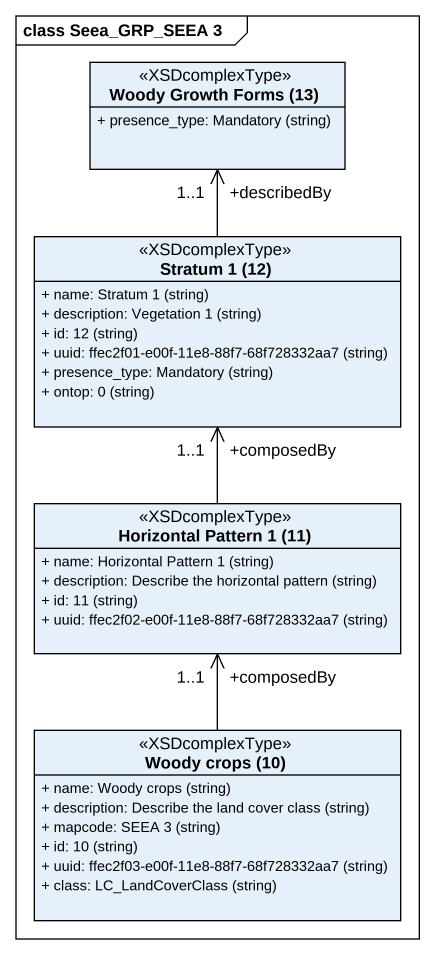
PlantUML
@startuml
mainframe class Seea_GRP_SEEA 3
hide circle
hide empty members
skinparam classAttributeIconSize 0
class "Woody Growth Forms (13)" as Woody_Growth_Forms_13 <<XSDcomplexType>> {
  {field} + presence_type: Mandatory (string)
}
class "Stratum 1 (12)" as Stratum_1_12 <<XSDcomplexType>> {
  {field} + name: Stratum 1 (string)
  {field} + description: Vegetation 1 (string)
  {field} + id: 12 (string)
  {field} + uuid: ffec2f01-e00f-11e8-88f7-68f728332aa7 (string)
  {field} + presence_type: Mandatory (string)
  {field} + ontop: 0 (string)
}
class "Horizontal Pattern 1 (11)" as Horizontal_Pattern_1_11 <<XSDcomplexType>> {
  {field} + name: Horizontal Pattern 1 (string)
  {field} + description: Describe the horizontal pattern (string)
  {field} + id: 11 (string)
  {field} + uuid: ffec2f02-e00f-11e8-88f7-68f728332aa7 (string)
}
class "Woody crops (10)" as Woody_crops_10 <<XSDcomplexType>> {
  {field} + name: Woody crops (string)
  {field} + description: Describe the land cover class (string)
  {field} + mapcode: SEEA 3 (string)
  {field} + id: 10 (string)
  {field} + uuid: ffec2f03-e00f-11e8-88f7-68f728332aa7 (string)
  {field} + class: LC_LandCoverClass (string)
}
Stratum_1_12 -up-> "+describedBy\n1..1" Woody_Growth_Forms_13
Horizontal_Pattern_1_11 -up-> "+composedBy\n1..1" Stratum_1_12
Woody_crops_10 -up-> "+composedBy\n1..1" Horizontal_Pattern_1_11
@enduml
